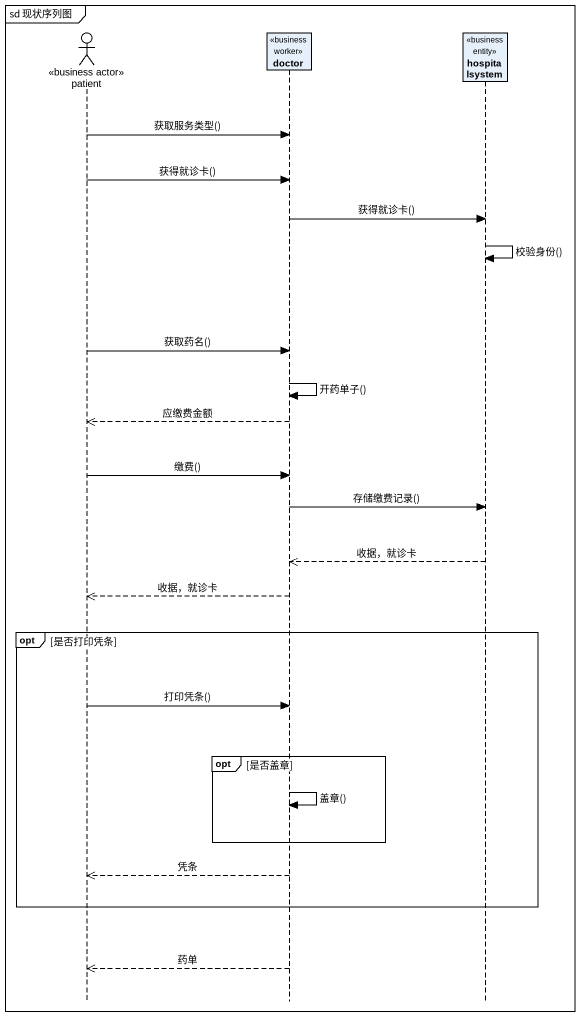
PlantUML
@startuml
mainframe sd 现状序列图
hide footbox
actor patient <<business actor>>
participant doctor <<business worker>>
participant hospitalsystem <<business entity>>

patient -> doctor : 获取服务类型()
patient -> doctor : 获得就诊卡()
doctor -> hospitalsystem : 获得就诊卡()
hospitalsystem -> hospitalsystem : 校验身份()
patient -> doctor : 获取药名()
doctor -> doctor : 开药单子()
doctor -->> patient : 应缴费金额
patient -> doctor : 缴费()
doctor -> hospitalsystem : 存储缴费记录()
hospitalsystem -->> doctor : 收据，就诊卡
doctor -->> patient : 收据，就诊卡
opt 是否打印凭条
  patient -> doctor : 打印凭条()
  opt 是否盖章
    doctor -> doctor : 盖章()
  end
  doctor -->> patient : 凭条
end
doctor -->> patient : 药单
@enduml
